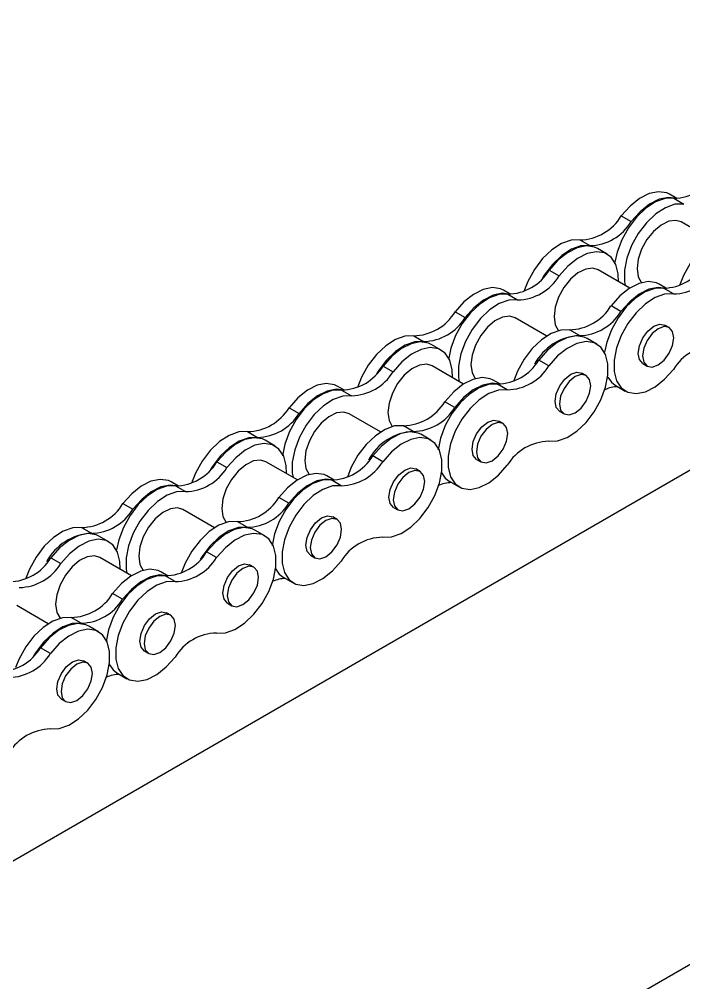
# Model space of a CAD drawing. Header units: metres. Extents: x 0 to 21025, y 0 to 14850.
# Drawn here: x 13780 to 13851.8, y 5668.2 to 5772.4 of the extents above; entities that cross this region are included whole.
import ezdxf

# ---------------------------------------------------------------- set-up
doc = ezdxf.new("R2010")
doc.units = ezdxf.units.M
doc.header["$LTSCALE"] = 25
doc.layers.add('SL4', color=4, linetype='Continuous')

msp = doc.modelspace()

# ---------------------------------------------------------------- linework, layer by layer
at = {"layer": 'SL4'}
for p, q in [((13090.289, 5283.649), (14027.187, 5824.509)), ((13136.586, 5256.922), (14073.485, 5797.782)), ((13851.053, 5753.003), (13850.254, 5753.464)), ((13850.721, 5753.031), (13851.796, 5752.41)), ((13845.049, 5751.121), (13846.124, 5750.501)), ((13854.938, 5748.497), (13851.531, 5750.464)), ((13840.559, 5748.529), (13841.634, 5747.908)), ((13843.531, 5746.977), (13842.456, 5747.597)), ((13837.251, 5745.254), (13838.326, 5744.634)), ((13845.958, 5743.313), (13842.551, 5745.28)), ((13833.093, 5742.634), (13832.293, 5743.096)), ((13849.938, 5743.278), (13849.138, 5743.74)), ((13850.68, 5742.686), (13849.606, 5743.306)), ((13832.761, 5742.662), (13833.836, 5742.042)), ((13845.008, 5740.776), (13843.933, 5741.397)), ((13827.089, 5740.753), (13828.163, 5740.132)), ((13836.977, 5738.129), (13833.57, 5740.095)), ((13840.518, 5738.184), (13839.443, 5738.805)), ((13850.231, 5739.043), (13849.765, 5739.312)), ((13822.598, 5738.161), (13823.673, 5737.54)), ((13842.415, 5737.253), (13841.34, 5737.873)), ((13825.57, 5736.609), (13824.495, 5737.229)), ((13819.291, 5734.886), (13820.365, 5734.265)), ((13827.997, 5732.944), (13824.59, 5734.911)), ((13837.21, 5734.91), (13836.135, 5735.53)), ((13847.367, 5735.157), (13847.832, 5734.889)), ((13841.25, 5733.859), (13840.785, 5734.128)), ((13815.132, 5732.266), (13814.333, 5732.727)), ((13831.977, 5732.91), (13831.178, 5733.372)), ((13832.72, 5732.318), (13831.645, 5732.938)), ((13844.401, 5732.803), (13845.476, 5732.183)), ((13814.8, 5732.294), (13815.875, 5731.673)), ((13827.048, 5730.408), (13825.973, 5731.028)), ((13809.128, 5730.384), (13810.203, 5729.764)), ((13819.017, 5727.76), (13815.61, 5729.727)), ((13838.386, 5729.973), (13838.852, 5729.704)), ((13822.557, 5727.816), (13821.483, 5728.436)), ((13832.27, 5728.675), (13831.804, 5728.943)), ((13804.638, 5727.792), (13805.713, 5727.172)), ((13824.454, 5726.884), (13823.38, 5727.505)), ((13807.61, 5726.24), (13806.535, 5726.861)), ((13801.33, 5724.518), (13802.405, 5723.897)), ((13810.037, 5722.576), (13806.63, 5724.543)), ((13819.25, 5724.541), (13818.175, 5725.162)), ((13829.406, 5724.789), (13829.872, 5724.52)), ((13823.29, 5723.49), (13822.824, 5723.759)), ((13797.172, 5721.897), (13796.372, 5722.359)), ((13814.017, 5722.542), (13813.217, 5723.003)), ((13814.759, 5721.949), (13813.685, 5722.57)), ((13826.44, 5722.435), (13827.515, 5721.815)), ((13796.84, 5721.925), (13797.915, 5721.305)), ((13791.168, 5720.016), (13792.242, 5719.395)), ((13809.087, 5720.04), (13808.012, 5720.66)), ((13801.056, 5717.392), (13797.649, 5719.359)), ((13820.426, 5719.605), (13820.892, 5719.336)), ((13804.597, 5717.447), (13803.522, 5718.068)), ((13814.31, 5718.306), (13813.844, 5718.575)), ((13786.677, 5717.424), (13787.752, 5716.803)), ((13806.494, 5716.516), (13805.419, 5717.136)), ((13789.649, 5715.872), (13788.574, 5716.492)), ((13801.289, 5714.173), (13800.214, 5714.793)), ((13783.37, 5714.149), (13784.444, 5713.529)), ((13792.076, 5712.208), (13788.669, 5714.174)), ((13811.446, 5714.421), (13811.911, 5714.152)), ((13805.329, 5713.122), (13804.864, 5713.391)), ((13796.056, 5712.173), (13795.257, 5712.635)), ((13796.799, 5711.581), (13795.724, 5712.201)), ((13808.48, 5712.067), (13809.555, 5711.446)), ((13791.127, 5709.671), (13790.052, 5710.292)), ((13783.096, 5707.023), (13779.689, 5708.99)), ((13802.465, 5709.236), (13802.931, 5708.968)), ((13786.636, 5707.079), (13785.562, 5707.7)), ((13796.349, 5707.938), (13795.883, 5708.207)), ((13788.533, 5706.148), (13787.459, 5706.768)), ((13783.329, 5703.805), (13782.254, 5704.425)), ((13793.485, 5704.052), (13793.951, 5703.783)), ((13787.369, 5702.754), (13786.903, 5703.023)), ((13790.519, 5701.698), (13791.594, 5701.078)), ((13784.505, 5698.868), (13784.971, 5698.599))]:
    msp.add_line(p, q, dxfattribs=at)
at = {"layer": 'SL4', "flags": 128}
for points in [[(13850.254, 5753.464), (13849.962, 5753.602), (13849.075, 5753.74), (13848.077, 5753.538), (13847.029, 5753.009), (13845.998, 5752.186), (13845.049, 5751.121)], [(13850.721, 5753.031), (13849.772, 5752.999), (13848.741, 5752.632), (13847.694, 5751.951), (13846.695, 5751.001), (13845.809, 5749.84), (13845.09, 5748.542), (13844.584, 5747.188), (13844.353, 5746.106)], [(13851.796, 5752.41), (13850.847, 5752.379), (13849.816, 5752.011), (13848.768, 5751.331), (13847.77, 5750.38), (13846.884, 5749.22), (13846.165, 5747.921), (13845.659, 5746.567), (13845.398, 5745.243), (13845.398, 5744.031), (13845.472, 5743.593)], [(13850.971, 5753.005), (13850.15, 5753.119), (13849.152, 5752.917), (13848.104, 5752.388), (13847.073, 5751.565), (13846.124, 5750.501)], [(13851.531, 5750.464), (13850.951, 5750.643), (13850.174, 5750.546), (13849.342, 5750.138), (13848.528, 5749.454), (13847.805, 5748.554), (13847.238, 5747.52), (13846.875, 5746.443), (13846.751, 5745.418)], [(13857.404, 5749.173), (13856.454, 5749.142), (13855.423, 5748.774), (13854.376, 5748.094), (13853.377, 5747.143), (13852.491, 5745.983), (13851.772, 5744.684), (13851.346, 5743.592)], [(13840.559, 5748.529), (13839.609, 5748.497), (13838.579, 5748.13), (13837.531, 5747.45), (13836.533, 5746.499), (13835.646, 5745.338), (13834.928, 5744.04), (13834.501, 5742.948)], [(13841.634, 5747.908), (13840.684, 5747.877), (13839.653, 5747.51), (13838.606, 5746.829), (13837.607, 5745.879), (13836.721, 5744.718), (13836.534, 5744.42)], [(13842.456, 5747.597), (13842.164, 5747.736), (13841.277, 5747.873), (13840.279, 5747.671), (13839.231, 5747.142), (13838.201, 5746.319), (13837.251, 5745.254)], [(13844.751, 5744.009), (13844.724, 5744.854), (13844.463, 5745.877), (13843.957, 5746.647), (13843.238, 5747.115), (13842.352, 5747.253), (13841.354, 5747.051), (13840.306, 5746.521), (13839.275, 5745.699), (13838.326, 5744.634)], [(13842.551, 5745.28), (13841.971, 5745.459), (13841.194, 5745.362), (13840.362, 5744.954), (13839.548, 5744.269), (13838.825, 5743.37), (13838.257, 5742.336), (13837.895, 5741.258), (13837.771, 5740.234)], [(13846.751, 5745.418), (13846.875, 5744.536), (13847.221, 5743.896)], [(13849.138, 5743.74), (13848.846, 5743.878), (13847.959, 5744.016), (13846.961, 5743.814), (13845.914, 5743.284), (13844.883, 5742.462), (13843.933, 5741.397)], [(13832.293, 5743.096), (13832.001, 5743.234), (13831.115, 5743.372), (13830.116, 5743.169), (13829.069, 5742.64), (13828.038, 5741.817), (13827.089, 5740.753)], [(13849.606, 5743.306), (13848.656, 5743.275), (13847.625, 5742.907), (13846.578, 5742.227), (13845.579, 5741.277), (13844.693, 5740.116), (13843.974, 5738.818), (13843.469, 5737.464), (13843.237, 5736.382)], [(13849.856, 5743.281), (13849.034, 5743.395), (13848.036, 5743.193), (13846.988, 5742.664), (13845.957, 5741.841), (13845.008, 5740.776)], [(13832.761, 5742.662), (13831.811, 5742.631), (13830.781, 5742.263), (13829.733, 5741.583), (13828.735, 5740.633), (13827.848, 5739.472), (13827.13, 5738.173), (13826.624, 5736.819), (13826.392, 5735.737)], [(13833.836, 5742.042), (13832.886, 5742.01), (13831.855, 5741.643), (13830.808, 5740.963), (13829.809, 5740.012), (13828.923, 5738.851), (13828.204, 5737.553), (13827.699, 5736.199), (13827.438, 5734.874), (13827.438, 5733.662), (13827.512, 5733.225)], [(13833.011, 5742.637), (13832.19, 5742.751), (13831.191, 5742.549), (13830.144, 5742.02), (13829.113, 5741.197), (13828.163, 5740.132)], [(13850.68, 5742.686), (13849.731, 5742.654), (13848.7, 5742.287), (13847.653, 5741.607), (13846.654, 5740.656), (13845.768, 5739.495), (13845.049, 5738.197), (13844.543, 5736.843), (13844.282, 5735.518), (13844.282, 5734.306), (13844.543, 5733.283), (13845.049, 5732.513), (13845.768, 5732.045), (13846.654, 5731.907), (13847.653, 5732.109), (13848.7, 5732.639), (13849.731, 5733.461), (13850.68, 5734.526)], [(13833.57, 5740.095), (13832.991, 5740.274), (13832.214, 5740.178), (13831.381, 5739.769), (13830.568, 5739.085), (13829.845, 5738.186), (13829.277, 5737.152), (13828.915, 5736.074), (13828.791, 5735.049)], [(13837.771, 5740.234), (13837.895, 5739.352), (13838.24, 5738.712)], [(13839.443, 5738.805), (13838.494, 5738.773), (13837.463, 5738.406), (13836.415, 5737.725), (13835.417, 5736.775), (13834.53, 5735.614), (13833.812, 5734.316), (13833.386, 5733.224)], [(13846.87, 5736.256), (13846.999, 5737.08), (13847.367, 5737.927), (13847.917, 5738.669), (13848.566, 5739.193), (13849.215, 5739.419), (13849.765, 5739.312)], [(13847.335, 5735.987), (13847.465, 5735.312), (13847.832, 5734.889), (13848.382, 5734.782), (13849.031, 5735.007), (13849.68, 5735.531), (13850.231, 5736.273), (13850.598, 5737.121), (13850.727, 5737.945), (13850.598, 5738.62), (13850.231, 5739.043), (13849.68, 5739.15), (13849.031, 5738.924), (13848.382, 5738.401), (13847.832, 5737.658), (13847.465, 5736.811), (13847.335, 5735.987)], [(13822.598, 5738.161), (13821.649, 5738.129), (13820.618, 5737.762), (13819.57, 5737.081), (13818.572, 5736.131), (13817.686, 5734.97), (13816.967, 5733.672), (13816.541, 5732.58)], [(13841.34, 5737.873), (13841.048, 5738.012), (13840.161, 5738.149), (13839.163, 5737.947), (13838.116, 5737.418), (13837.085, 5736.595), (13836.135, 5735.53)], [(13823.673, 5737.54), (13822.724, 5737.509), (13821.693, 5737.141), (13820.645, 5736.461), (13819.647, 5735.51), (13818.761, 5734.35), (13818.573, 5734.051)], [(13824.495, 5737.229), (13824.203, 5737.367), (13823.317, 5737.505), (13822.318, 5737.303), (13821.271, 5736.774), (13820.24, 5735.951), (13819.291, 5734.886)], [(13826.791, 5733.641), (13826.763, 5734.485), (13826.502, 5735.508), (13825.997, 5736.278), (13825.278, 5736.747), (13824.392, 5736.884), (13823.393, 5736.682), (13822.346, 5736.153), (13821.315, 5735.33), (13820.365, 5734.265)], [(13837.21, 5726.75), (13838.159, 5726.781), (13839.19, 5727.149), (13840.238, 5727.829), (13841.236, 5728.78), (13842.123, 5729.94), (13842.841, 5731.239), (13843.347, 5732.593), (13843.608, 5733.917), (13843.608, 5735.129), (13843.347, 5736.152), (13842.841, 5736.923), (13842.123, 5737.391), (13841.236, 5737.529), (13840.238, 5737.326), (13839.19, 5736.797), (13838.159, 5735.974), (13837.21, 5734.91)], [(13847.367, 5735.157), (13847.367, 5735.157), (13846.999, 5735.581), (13846.87, 5736.256)], [(13824.59, 5734.911), (13824.01, 5735.09), (13823.234, 5734.994), (13822.401, 5734.585), (13821.587, 5733.901), (13820.865, 5733.002), (13820.297, 5731.968), (13819.935, 5730.89), (13819.81, 5729.865)], [(13828.791, 5735.049), (13828.915, 5734.168), (13829.26, 5733.528)], [(13831.178, 5733.372), (13830.885, 5733.51), (13829.999, 5733.647), (13829.001, 5733.445), (13827.953, 5732.916), (13826.922, 5732.093), (13825.973, 5731.028)], [(13837.89, 5731.071), (13838.019, 5731.895), (13838.386, 5732.743), (13838.937, 5733.485), (13839.586, 5734.009), (13840.235, 5734.235), (13840.785, 5734.128)], [(13838.355, 5730.803), (13838.484, 5730.128), (13838.852, 5729.704), (13839.402, 5729.598), (13840.051, 5729.823), (13840.7, 5730.347), (13841.25, 5731.089), (13841.618, 5731.937), (13841.747, 5732.761), (13841.618, 5733.436), (13841.25, 5733.859), (13840.7, 5733.966), (13840.051, 5733.74), (13839.402, 5733.216), (13838.852, 5732.474), (13838.484, 5731.627), (13838.355, 5730.803)], [(13843.579, 5733.675), (13843.974, 5733.134), (13844.401, 5732.803)], [(13814.333, 5732.727), (13814.041, 5732.866), (13813.154, 5733.003), (13812.156, 5732.801), (13811.108, 5732.272), (13810.077, 5731.449), (13809.128, 5730.384)], [(13831.645, 5732.938), (13830.696, 5732.907), (13829.665, 5732.539), (13828.617, 5731.859), (13827.619, 5730.908), (13826.733, 5729.747), (13826.014, 5728.449), (13825.508, 5727.095), (13825.254, 5725.833)], [(13831.895, 5732.913), (13831.074, 5733.027), (13830.075, 5732.825), (13829.028, 5732.296), (13827.997, 5731.473), (13827.048, 5730.408)], [(13814.8, 5732.294), (13813.851, 5732.262), (13812.82, 5731.895), (13811.773, 5731.215), (13810.774, 5730.264), (13809.888, 5729.103), (13809.169, 5727.805), (13808.663, 5726.451), (13808.409, 5725.189)], [(13815.875, 5731.673), (13814.926, 5731.642), (13813.895, 5731.274), (13812.847, 5730.594), (13811.849, 5729.644), (13810.963, 5728.483), (13810.244, 5727.185), (13809.738, 5725.831), (13809.477, 5724.506), (13809.477, 5723.294), (13809.551, 5722.856)], [(13815.051, 5732.268), (13814.229, 5732.383), (13813.231, 5732.181), (13812.183, 5731.651), (13811.152, 5730.829), (13810.203, 5729.764)], [(13832.72, 5732.318), (13831.77, 5732.286), (13830.74, 5731.919), (13829.692, 5731.238), (13828.694, 5730.288), (13827.807, 5729.127), (13827.089, 5727.829), (13826.583, 5726.475), (13826.322, 5725.15), (13826.322, 5723.938), (13826.583, 5722.915), (13827.089, 5722.145), (13827.807, 5721.676), (13828.694, 5721.539), (13829.692, 5721.741), (13830.74, 5722.27), (13831.77, 5723.093), (13832.72, 5724.158)], [(13838.386, 5729.973), (13838.386, 5729.973), (13838.019, 5730.396), (13837.89, 5731.071)], [(13815.61, 5729.727), (13815.03, 5729.906), (13814.253, 5729.81), (13813.421, 5729.401), (13812.607, 5728.717), (13811.884, 5727.818), (13811.317, 5726.783), (13810.954, 5725.706), (13810.83, 5724.681)], [(13819.81, 5729.865), (13819.935, 5728.984), (13820.28, 5728.344)], [(13821.483, 5728.436), (13820.533, 5728.405), (13819.502, 5728.037), (13818.455, 5727.357), (13817.456, 5726.407), (13816.57, 5725.246), (13815.851, 5723.948), (13815.425, 5722.856)], [(13828.909, 5725.887), (13829.038, 5726.711), (13829.406, 5727.559), (13829.956, 5728.301), (13830.605, 5728.825), (13831.254, 5729.05), (13831.804, 5728.943)], [(13829.375, 5725.618), (13829.504, 5724.943), (13829.872, 5724.52), (13830.422, 5724.413), (13831.071, 5724.639), (13831.72, 5725.163), (13832.27, 5725.905), (13832.638, 5726.753), (13832.767, 5727.577), (13832.638, 5728.251), (13832.27, 5728.675), (13831.72, 5728.782), (13831.071, 5728.556), (13830.422, 5728.032), (13829.872, 5727.29), (13829.504, 5726.442), (13829.375, 5725.618)], [(13804.638, 5727.792), (13803.688, 5727.761), (13802.658, 5727.393), (13801.61, 5726.713), (13800.612, 5725.762), (13799.725, 5724.602), (13799.007, 5723.303), (13798.58, 5722.211)], [(13823.38, 5727.505), (13823.087, 5727.643), (13822.201, 5727.781), (13821.203, 5727.578), (13820.155, 5727.049), (13819.124, 5726.226), (13818.175, 5725.162)], [(13805.713, 5727.172), (13804.763, 5727.14), (13803.732, 5726.773), (13802.685, 5726.092), (13801.686, 5725.142), (13800.8, 5723.981), (13800.613, 5723.683)], [(13806.535, 5726.861), (13806.243, 5726.999), (13805.356, 5727.136), (13804.358, 5726.934), (13803.31, 5726.405), (13802.28, 5725.582), (13801.33, 5724.518)], [(13808.83, 5723.273), (13808.803, 5724.117), (13808.542, 5725.14), (13808.036, 5725.91), (13807.317, 5726.379), (13806.431, 5726.516), (13805.433, 5726.314), (13804.385, 5725.785), (13803.354, 5724.962), (13802.405, 5723.897)], [(13819.25, 5716.381), (13820.199, 5716.413), (13821.23, 5716.78), (13822.277, 5717.461), (13823.276, 5718.411), (13824.162, 5719.572), (13824.881, 5720.87), (13825.387, 5722.224), (13825.648, 5723.549), (13825.648, 5724.761), (13825.387, 5725.784), (13824.881, 5726.554), (13824.162, 5727.023), (13823.276, 5727.16), (13822.277, 5726.958), (13821.23, 5726.429), (13820.199, 5725.606), (13819.25, 5724.541)], [(13829.406, 5724.789), (13829.406, 5724.789), (13829.038, 5725.212), (13828.909, 5725.887)], [(13806.63, 5724.543), (13806.05, 5724.722), (13805.273, 5724.625), (13804.441, 5724.217), (13803.627, 5723.533), (13802.904, 5722.633), (13802.336, 5721.599), (13801.974, 5720.522), (13801.85, 5719.497)], [(13810.83, 5724.681), (13810.954, 5723.8), (13811.3, 5723.16)], [(13813.217, 5723.003), (13812.925, 5723.141), (13812.038, 5723.279), (13811.04, 5723.077), (13809.993, 5722.548), (13808.962, 5721.725), (13808.012, 5720.66)], [(13819.929, 5720.703), (13820.058, 5721.527), (13820.426, 5722.375), (13820.976, 5723.117), (13821.625, 5723.641), (13822.274, 5723.866), (13822.824, 5723.759)], [(13820.395, 5720.434), (13820.524, 5719.759), (13820.891, 5719.336), (13821.442, 5719.229), (13822.091, 5719.455), (13822.74, 5719.979), (13823.29, 5720.721), (13823.658, 5721.568), (13823.787, 5722.392), (13823.658, 5723.067), (13823.29, 5723.49), (13822.74, 5723.597), (13822.091, 5723.372), (13821.442, 5722.848), (13820.891, 5722.106), (13820.524, 5721.258), (13820.395, 5720.434)], [(13825.567, 5723.406), (13826.014, 5722.765), (13826.44, 5722.435)], [(13796.372, 5722.359), (13796.08, 5722.497), (13795.194, 5722.635), (13794.195, 5722.433), (13793.148, 5721.903), (13792.117, 5721.081), (13791.168, 5720.016)], [(13813.685, 5722.57), (13812.735, 5722.538), (13811.704, 5722.171), (13810.657, 5721.49), (13809.658, 5720.54), (13808.772, 5719.379), (13808.053, 5718.081), (13807.548, 5716.727), (13807.293, 5715.465)], [(13813.935, 5722.544), (13813.113, 5722.658), (13812.115, 5722.456), (13811.067, 5721.927), (13810.036, 5721.104), (13809.087, 5720.04)], [(13796.84, 5721.925), (13795.89, 5721.894), (13794.86, 5721.527), (13793.812, 5720.846), (13792.814, 5719.896), (13791.927, 5718.735), (13791.209, 5717.437), (13790.703, 5716.083), (13790.471, 5715.001)], [(13797.915, 5721.305), (13796.965, 5721.274), (13795.934, 5720.906), (13794.887, 5720.226), (13793.888, 5719.275), (13793.002, 5718.114), (13792.283, 5716.816), (13791.778, 5715.462), (13791.517, 5714.138), (13791.517, 5712.926), (13791.591, 5712.488)], [(13797.09, 5721.9), (13796.269, 5722.014), (13795.27, 5721.812), (13794.223, 5721.283), (13793.192, 5720.46), (13792.242, 5719.395)], [(13814.759, 5721.949), (13813.81, 5721.918), (13812.779, 5721.55), (13811.732, 5720.87), (13810.733, 5719.919), (13809.847, 5718.759), (13809.128, 5717.46), (13808.622, 5716.106), (13808.361, 5714.782), (13808.361, 5713.57), (13808.622, 5712.546), (13809.128, 5711.776), (13809.847, 5711.308), (13810.733, 5711.17), (13811.732, 5711.373), (13812.779, 5711.902), (13813.81, 5712.725), (13814.759, 5713.789)], [(13820.426, 5719.605), (13820.426, 5719.605), (13820.058, 5720.028), (13819.929, 5720.703)], [(13797.649, 5719.359), (13797.07, 5719.538), (13796.293, 5719.441), (13795.46, 5719.033), (13794.647, 5718.348), (13793.924, 5717.449), (13793.356, 5716.415), (13792.994, 5715.337), (13792.87, 5714.313)], [(13801.85, 5719.497), (13801.974, 5718.615), (13802.319, 5717.975)], [(13803.522, 5718.068), (13802.573, 5718.037), (13801.542, 5717.669), (13800.494, 5716.989), (13799.496, 5716.038), (13798.609, 5714.877), (13797.891, 5713.579), (13797.465, 5712.487)], [(13810.949, 5715.519), (13811.078, 5716.343), (13811.446, 5717.19), (13811.996, 5717.933), (13812.645, 5718.456), (13813.294, 5718.682), (13813.844, 5718.575)], [(13811.414, 5715.25), (13811.544, 5714.575), (13811.911, 5714.152), (13812.461, 5714.045), (13813.11, 5714.271), (13813.759, 5714.794), (13814.31, 5715.537), (13814.677, 5716.384), (13814.806, 5717.208), (13814.677, 5717.883), (13814.31, 5718.306), (13813.759, 5718.413), (13813.11, 5718.188), (13812.461, 5717.664), (13811.911, 5716.922), (13811.544, 5716.074), (13811.414, 5715.25)], [(13786.677, 5717.424), (13785.728, 5717.392), (13784.697, 5717.025), (13783.649, 5716.345), (13782.651, 5715.394), (13781.765, 5714.233), (13781.046, 5712.935), (13780.62, 5711.843)], [(13804.597, 5717.447), (13803.647, 5717.416), (13802.617, 5717.049), (13801.569, 5716.368), (13800.571, 5715.418), (13799.684, 5714.257), (13799.497, 5713.959)], [(13805.419, 5717.136), (13805.127, 5717.275), (13804.24, 5717.412), (13803.242, 5717.21), (13802.195, 5716.681), (13801.164, 5715.858), (13800.214, 5714.793)], [(13788.574, 5716.492), (13788.282, 5716.631), (13787.396, 5716.768), (13786.397, 5716.566), (13785.35, 5716.037), (13784.319, 5715.214), (13783.37, 5714.149)], [(13790.87, 5712.904), (13790.842, 5713.748), (13790.581, 5714.772), (13790.076, 5715.542), (13789.357, 5716.01), (13788.471, 5716.148), (13787.472, 5715.945), (13786.425, 5715.416), (13785.394, 5714.594), (13784.444, 5713.529)], [(13801.289, 5706.013), (13802.238, 5706.045), (13803.269, 5706.412), (13804.317, 5707.092), (13805.315, 5708.043), (13806.202, 5709.204), (13806.92, 5710.502), (13807.426, 5711.856), (13807.687, 5713.181), (13807.687, 5714.393), (13807.426, 5715.416), (13806.92, 5716.186), (13806.202, 5716.654), (13805.315, 5716.792), (13804.317, 5716.59), (13803.269, 5716.06), (13802.238, 5715.238), (13801.289, 5714.173)], [(13811.446, 5714.421), (13811.446, 5714.421), (13811.078, 5714.844), (13810.949, 5715.519)], [(13788.669, 5714.174), (13788.089, 5714.353), (13787.313, 5714.257), (13786.48, 5713.849), (13785.666, 5713.164), (13784.944, 5712.265), (13784.376, 5711.231), (13784.014, 5710.153), (13783.889, 5709.128)], [(13792.87, 5714.313), (13792.994, 5713.431), (13793.339, 5712.791)], [(13795.257, 5712.635), (13794.964, 5712.773), (13794.078, 5712.911), (13793.08, 5712.708), (13792.032, 5712.179), (13791.001, 5711.356), (13790.052, 5710.292)], [(13801.969, 5710.335), (13802.098, 5711.159), (13802.465, 5712.006), (13803.016, 5712.748), (13803.665, 5713.272), (13804.314, 5713.498), (13804.864, 5713.391)], [(13802.434, 5710.066), (13802.563, 5709.391), (13802.931, 5708.968), (13803.481, 5708.861), (13804.13, 5709.086), (13804.779, 5709.61), (13805.329, 5710.352), (13805.697, 5711.2), (13805.826, 5712.024), (13805.697, 5712.699), (13805.329, 5713.122), (13804.779, 5713.229), (13804.13, 5713.003), (13803.481, 5712.48), (13802.931, 5711.737), (13802.563, 5710.89), (13802.434, 5710.066)], [(13807.607, 5713.037), (13808.053, 5712.397), (13808.48, 5712.067)], [(13795.724, 5712.201), (13794.775, 5712.17), (13793.744, 5711.802), (13792.696, 5711.122), (13791.698, 5710.172), (13790.812, 5709.011), (13790.093, 5707.712), (13789.587, 5706.358), (13789.333, 5705.097)], [(13795.974, 5712.176), (13795.153, 5712.29), (13794.154, 5712.088), (13793.107, 5711.559), (13792.076, 5710.736), (13791.127, 5709.671)], [(13796.799, 5711.581), (13795.849, 5711.549), (13794.819, 5711.182), (13793.771, 5710.502), (13792.773, 5709.551), (13791.886, 5708.39), (13791.168, 5707.092), (13790.662, 5705.738), (13790.401, 5704.413), (13790.401, 5703.201), (13790.662, 5702.178), (13791.168, 5701.408), (13791.886, 5700.94), (13792.773, 5700.802), (13793.771, 5701.004), (13794.819, 5701.533), (13795.849, 5702.356), (13796.799, 5703.421)], [(13802.465, 5709.236), (13802.465, 5709.237), (13802.098, 5709.66), (13801.969, 5710.335)], [(13783.889, 5709.128), (13784.014, 5708.247), (13784.359, 5707.607)], [(13785.562, 5707.7), (13784.612, 5707.668), (13783.581, 5707.301), (13782.534, 5706.62), (13781.535, 5705.67), (13780.649, 5704.509), (13779.93, 5703.211), (13779.563, 5702.297)], [(13792.988, 5705.15), (13793.117, 5705.974), (13793.485, 5706.822), (13794.035, 5707.564), (13794.684, 5708.088), (13795.333, 5708.314), (13795.883, 5708.207)], [(13793.454, 5704.882), (13793.583, 5704.207), (13793.951, 5703.784), (13794.501, 5703.677), (13795.15, 5703.902), (13795.799, 5704.426), (13796.349, 5705.168), (13796.717, 5706.016), (13796.846, 5706.84), (13796.717, 5707.515), (13796.349, 5707.938), (13795.799, 5708.045), (13795.15, 5707.819), (13794.501, 5707.295), (13793.951, 5706.553), (13793.583, 5705.706), (13793.454, 5704.882)], [(13786.636, 5707.079), (13785.687, 5707.048), (13784.656, 5706.68), (13783.608, 5706), (13782.61, 5705.049), (13781.724, 5703.889), (13781.536, 5703.59)], [(13787.459, 5706.768), (13787.166, 5706.906), (13786.28, 5707.044), (13785.282, 5706.842), (13784.234, 5706.313), (13783.203, 5705.49), (13782.254, 5704.425)], [(13783.329, 5695.645), (13784.278, 5695.676), (13785.309, 5696.044), (13786.356, 5696.724), (13787.355, 5697.674), (13788.241, 5698.835), (13788.96, 5700.133), (13789.466, 5701.487), (13789.727, 5702.812), (13789.727, 5704.024), (13789.466, 5705.047), (13788.96, 5705.817), (13788.241, 5706.286), (13787.355, 5706.423), (13786.356, 5706.221), (13785.309, 5705.692), (13784.278, 5704.869), (13783.329, 5703.805)], [(13793.485, 5704.052), (13793.485, 5704.052), (13793.117, 5704.475), (13792.988, 5705.15)], [(13784.008, 5699.966), (13784.137, 5700.79), (13784.505, 5701.638), (13785.055, 5702.38), (13785.704, 5702.904), (13786.353, 5703.129), (13786.903, 5703.023)], [(13784.474, 5699.697), (13784.603, 5699.023), (13784.97, 5698.599), (13785.521, 5698.492), (13786.17, 5698.718), (13786.819, 5699.242), (13787.369, 5699.984), (13787.737, 5700.832), (13787.866, 5701.656), (13787.737, 5702.331), (13787.369, 5702.754), (13786.819, 5702.861), (13786.17, 5702.635), (13785.521, 5702.111), (13784.97, 5701.369), (13784.603, 5700.521), (13784.474, 5699.697)], [(13789.646, 5702.669), (13790.093, 5702.029), (13790.519, 5701.698)], [(13784.505, 5698.868), (13784.505, 5698.868), (13784.137, 5699.291), (13784.008, 5699.966)]]:
    msp.add_lwpolyline(points, dxfattribs=at)
at = {"layer": 'SL4'}
for centre, radius, start, end in [((13850.612, 5758.406), 5.376, 271.17027, 328.82435), ((13840.449, 5753.904), 5.376, 271.17027, 328.82435), ((13841.524, 5753.284), 5.376, 271.17027, 328.82435), ((13832.651, 5748.037), 5.376, 271.17027, 328.82435), ((13849.496, 5748.682), 5.376, 271.17027, 328.82435), ((13850.571, 5748.061), 5.376, 271.17027, 328.82435), ((13833.726, 5747.417), 5.376, 271.17027, 328.82435), ((13839.333, 5744.18), 5.376, 271.17027, 328.82435), ((13822.489, 5743.536), 5.376, 271.17027, 328.82435), ((13823.563, 5742.915), 5.376, 271.17027, 328.82435), ((13840.408, 5743.559), 5.376, 271.17027, 328.82435), ((13840.836, 5732.338), 5.855, 93.11014, 152.07323), ((13855.28, 5731.743), 5.376, 91.17027, 148.82435), ((13814.691, 5737.669), 5.376, 271.17027, 328.82435), ((13831.535, 5738.313), 5.376, 271.17027, 328.82435), ((13832.61, 5737.693), 5.376, 271.17027, 328.82435), ((13815.765, 5737.049), 5.376, 271.17027, 328.82435), ((13844.705, 5729.198), 3.446, 90.48438, 114.65193), ((13821.373, 5733.812), 5.376, 271.17027, 328.82435), ((13822.448, 5733.191), 5.376, 271.17027, 328.82435), ((13804.528, 5733.167), 5.376, 271.17027, 328.82435), ((13805.603, 5732.547), 5.376, 271.17027, 328.82435), ((13822.875, 5721.969), 5.855, 93.11014, 152.07323), ((13837.32, 5721.375), 5.376, 91.17027, 148.82435), ((13796.73, 5727.301), 5.376, 271.17027, 328.82435), ((13813.575, 5727.945), 5.376, 271.17027, 328.82435), ((13814.65, 5727.324), 5.376, 271.17027, 328.82435), ((13797.805, 5726.68), 5.376, 271.17027, 328.82435), ((13826.75, 5718.788), 3.488, 90.56121, 116.02926), ((13786.568, 5722.799), 5.376, 271.17027, 328.82435), ((13803.412, 5723.443), 5.376, 271.17027, 328.82435), ((13804.487, 5722.823), 5.376, 271.17027, 328.82435), ((13787.642, 5722.179), 5.376, 271.17027, 328.82435), ((13788.07, 5710.957), 5.855, 93.11014, 152.07323), ((13819.359, 5711.006), 5.376, 91.17027, 148.82435), ((13795.614, 5717.576), 5.376, 271.17027, 328.82435), ((13778.77, 5716.932), 5.376, 271.17027, 328.82435), ((13796.689, 5716.956), 5.376, 271.17027, 328.82435), ((13779.844, 5716.312), 5.376, 271.17027, 328.82435), ((13808.784, 5708.461), 3.446, 90.48436, 114.6516), ((13785.452, 5713.075), 5.376, 271.17027, 328.82435), ((13786.527, 5712.454), 5.376, 271.17027, 328.82435), ((13801.399, 5700.638), 5.376, 91.17027, 148.82435), ((13777.654, 5707.208), 5.376, 271.17027, 328.82435), ((13778.729, 5706.588), 5.376, 271.17027, 328.82435), ((13790.824, 5698.093), 3.446, 90.48434, 114.65128), ((13783.438, 5690.269), 5.376, 91.17027, 148.82435)]:
    msp.add_arc(centre, radius, start, end, dxfattribs=at)

doc.saveas('drawing.dxf')
